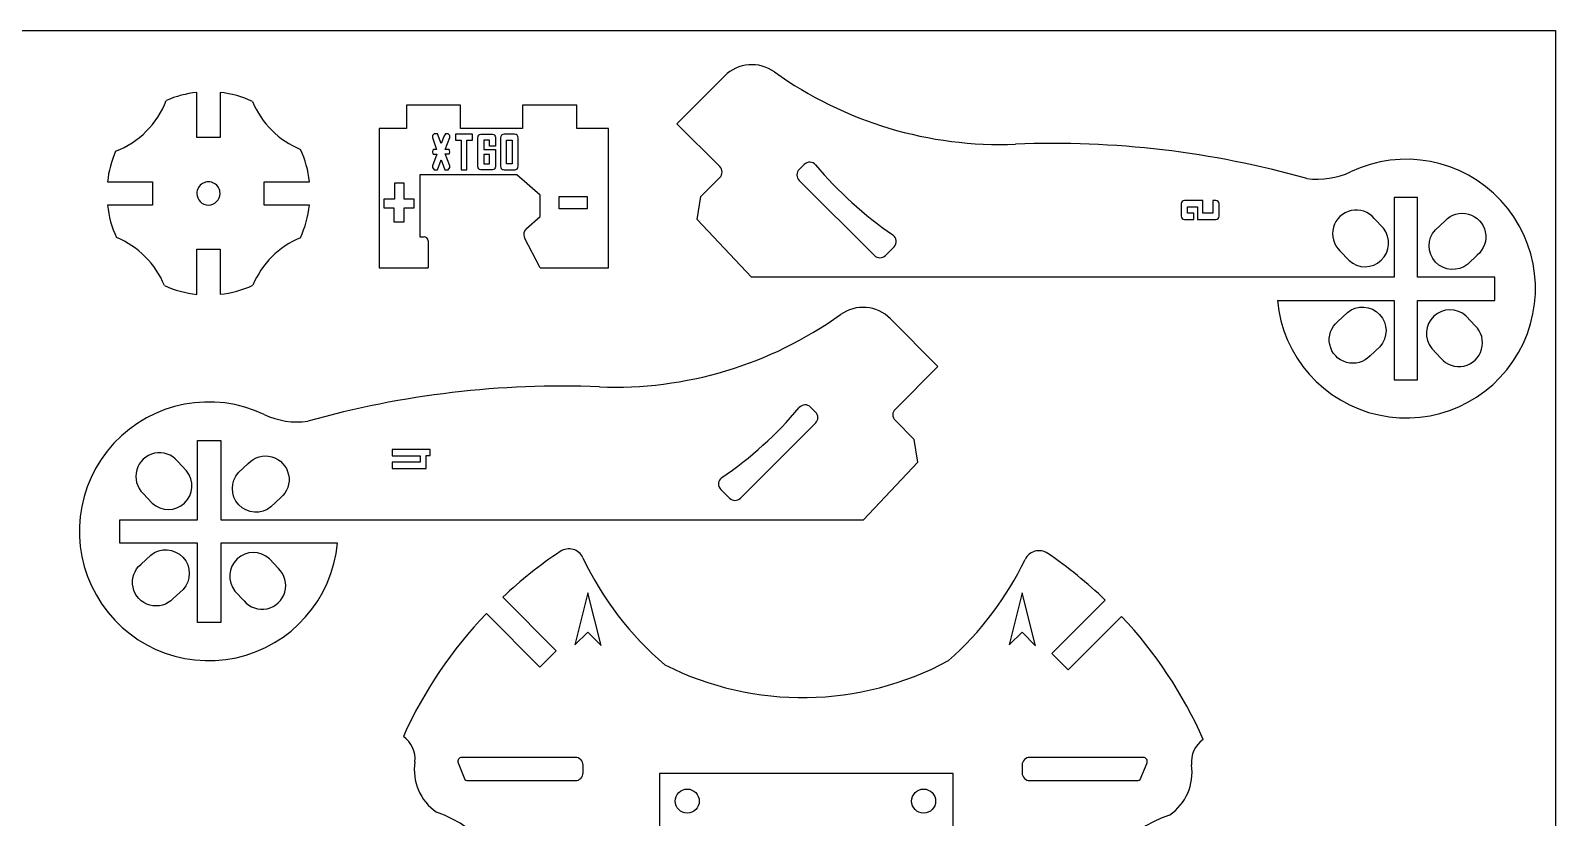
# Model space of a CAD drawing. Extents: x 463 to 764, y 462 to 762.
# Drawn here: x 566.6 to 763.4, y 660.2 to 761.7 of the extents above; entities that cross this region are included whole.
import ezdxf

# ---------------------------------------------------------------- set-up
doc = ezdxf.new("R2010")
doc.units = 0
doc.layers.get('0').update_dxf_attribs({"linetype": 'CONTINUOUS'})
doc.layers.add('Camada 1', color=7, linetype='CONTINUOUS')

msp = doc.modelspace()

# ---------------------------------------------------------------- linework, layer by layer
at = {"color": 1}
msp.add_lwpolyline([(463.46, 761.73), (763.36, 761.73), (763.36, 461.84), (463.46, 461.84)], close=True, dxfattribs=at)
at = {"color": 7}
for points in [[(655.53, 744.17), (649.99, 749.71), (656.13, 755.86)], [(588.05, 747.92), (588.05, 753.74)], [(591.05, 753.74), (591.05, 747.92)], [(615.09, 752.11), (615.09, 749.11)], [(622.09, 752.11), (615.09, 752.11)], [(622.09, 749.11), (622.09, 752.11)], [(630.09, 752.11), (630.09, 749.11)], [(637.09, 752.11), (630.09, 752.11)], [(637.09, 749.11), (637.09, 752.11)], [(591.05, 747.92), (588.05, 747.92)], [(615.09, 749.11), (611.59, 749.11)], [(611.59, 749.11), (611.59, 731.11)], [(630.09, 749.11), (622.09, 749.11)], [(641.19, 749.11), (637.09, 749.11)], [(641.19, 731.11), (641.19, 749.11)], [(665.78, 743.82), (666.42, 744.45)], [(576.53, 742.21), (582.35, 742.21), (582.35, 739.21), (576.53, 739.21)], [(596.76, 742.21), (602.58, 742.21)], [(596.76, 739.21), (596.76, 742.21)], [(630.59, 736.21), (632.34, 737.74), (632.34, 740.49), (629.34, 743.11), (616.84, 743.11), (616.84, 735.11), (617.38, 735.11)], [(659.6, 729.92), (652.61, 737.36), (653.07, 740.3), (655.53, 742.76)], [(675.48, 732.71), (665.78, 742.4)], [(755.54, 726.92), (755.54, 729.92), (745.54, 729.92), (745.54, 740.17), (742.54, 740.17), (742.54, 729.92), (659.6, 729.92)], [(602.58, 739.21), (596.76, 739.21)], [(617.88, 734.61), (617.88, 731.11)], [(632.34, 731.11), (630.35, 735)], [(588.05, 733.51), (591.05, 733.51)], [(588.05, 727.69), (588.05, 733.51)], [(591.05, 733.51), (591.05, 727.7)], [(678.01, 733.83), (676.89, 732.71)], [(611.59, 731.11), (617.88, 731.11)], [(632.34, 731.11), (641.19, 731.11)], [(727.47, 726.92), (742.54, 726.92), (742.54, 716.67), (745.54, 716.67), (745.54, 726.92)], [(745.54, 726.92), (755.54, 726.92)], [(683.68, 718.4), (677.54, 724.55)], [(678.14, 712.86), (683.68, 718.4)], [(667.89, 712.51), (667.25, 713.14)], [(658.19, 701.4), (667.89, 711.09)], [(680.6, 708.99), (678.14, 711.45)], [(588.13, 708.86), (591.13, 708.86)], [(588.13, 698.61), (588.13, 708.86)], [(591.13, 708.86), (591.13, 698.61)], [(681.06, 706.05), (680.6, 708.99)], [(674.07, 698.61), (681.06, 706.05)], [(655.66, 702.52), (656.78, 701.4)], [(578.13, 698.61), (588.13, 698.61)], [(578.13, 695.61), (578.13, 698.61)], [(591.13, 698.61), (674.07, 698.61)], [(588.13, 695.61), (578.13, 695.61)], [(588.13, 685.36), (588.13, 695.61)], [(591.13, 695.61), (591.13, 685.36)], [(625.41, 686.51), (632.3, 679.6), (634.42, 681.72), (627.53, 688.63)], [(705.25, 688.26), (698.36, 681.37), (700.48, 679.25), (707.37, 686.14)], [(591.13, 685.36), (588.13, 685.36)], [(621.78, 667.27), (622.65, 665.1)], [(636.89, 667.96), (622.24, 667.96)], [(710.19, 667.96), (695.54, 667.96)], [(709.77, 665.1), (710.65, 667.27)], [(637.89, 665.96), (637.89, 666.96)], [(694.54, 666.96), (694.54, 665.96)], [(623.17, 664.96), (636.89, 664.96)], [(695.54, 664.96), (709.26, 664.96)]]:
    msp.add_lwpolyline(points, dxfattribs=at)
at = {"color": 5}
for points in [[(620.61, 746.39), (620.08, 746.39), (620.69, 747.95), (620.69, 748.19), (620.47, 748.41), (620.31, 748.41), (620.13, 748.42), (619.95, 748.16), (619.58, 747.17), (619.11, 748.41), (618.68, 748.41), (618.47, 748.19), (618.47, 747.95), (618.99, 746.39), (618.57, 746.39)], [(624.31, 744.15), (624.31, 747.98)], [(624.69, 748.36), (626.21, 748.36)], [(626.59, 747.98), (626.59, 746.83), (625.83, 746.83), (625.83, 747.59), (625.07, 747.59), (625.07, 746.4), (626.59, 746.4), (626.59, 744.15), (626.59, 744.15)], [(627.24, 747.9), (627.24, 744.23)], [(629.06, 748.36), (627.69, 748.36)], [(629.52, 744.23), (629.52, 747.9)], [(618.53, 745.78), (619.01, 745.78), (618.47, 744.28), (618.47, 744.04), (618.68, 743.77), (619.11, 743.77), (619.58, 745.06), (620.05, 743.77), (620.47, 743.77), (620.69, 744.04), (620.69, 744.28), (620.08, 745.81), (620.59, 745.81), (620.59, 745.81)], [(618.48, 746.09), (618.48, 746.03)], [(626.21, 743.77), (624.69, 743.77)], [(627.69, 743.77), (629.14, 743.77)], [(715.06, 739.4), (715.06, 737.77)], [(717.87, 738.18), (717.87, 739.8), (715.47, 739.8)], [(715.47, 737.37), (716.69, 737.37), (716.69, 738.18), (715.88, 738.18), (715.88, 738.99), (717.15, 738.99), (717.15, 737.37), (719.55, 737.37)], [(719.55, 739.8), (719.14, 739.8), (719.14, 738.18), (717.87, 738.18)], [(719.95, 737.77), (719.95, 739.4)]]:
    msp.add_lwpolyline(points, dxfattribs=at)
for points in [[(622.89, 747.58), (623.63, 747.58), (623.63, 748.36), (621.42, 748.36), (621.42, 747.58), (622.15, 747.58), (622.15, 743.77), (622.89, 743.77), (622.89, 747.58)], [(629.06, 748.36), (629.06, 748.36)], [(628, 744.53), (628, 747.59), (628.76, 747.59), (628.76, 744.53), (628, 744.53)], [(625.83, 745.73), (625.07, 745.73), (625.07, 744.54), (625.83, 744.54), (625.83, 745.73)], [(614.81, 738.86), (616.11, 738.86), (616.11, 739.98), (614.81, 739.98), (614.81, 742.02), (613.54, 742.02), (613.54, 739.98), (612.19, 739.98), (612.19, 738.86), (613.49, 738.86), (613.49, 737.07), (614.81, 737.07), (614.81, 738.86)], [(634.8, 740.31), (638.41, 740.31), (638.41, 738.72), (634.8, 738.72), (634.8, 740.31)], [(613.89, 706.85), (616.85, 706.85), (616.85, 706.03), (613.27, 706.03), (613.27, 705.22), (617.66, 705.22), (617.66, 706.9), (618.17, 706.9), (618.17, 707.67), (613.27, 707.67), (613.27, 706.85)], [(638.49, 689.18), (636.81, 682.47), (638.49, 684.11), (640.22, 682.38), (638.49, 689.18)], [(694.55, 689.17), (692.88, 682.46), (694.55, 684.1), (696.28, 682.37), (694.55, 689.17)]]:
    msp.add_lwpolyline(points, close=True, dxfattribs=at)
at = {"color": 7}
msp.add_lwpolyline([(591.05, 740.71), (591.05, 740.71)], close=True, dxfattribs=at)
at = {"color": 7, "true_color": 0xffffff}
msp.add_lwpolyline([(606.2, 695.61), (591.13, 695.61)], dxfattribs=at)
at = {"color": 5, "linetype": 'Continuous'}
msp.add_lwpolyline([(647.75, 628.02), (685.63, 628.02), (685.63, 665.9), (647.75, 665.9)], close=True, dxfattribs=at)
at = {"color": 7, "linetype": 'Continuous', "true_color": 0xffffff}
for centre in [(651.33, 662.32), (681.83, 662.32)]:
    msp.add_circle(centre, 1.55, dxfattribs=at)
at = {"color": 7}
for points in [[(662.58, 756.39), (660.59, 757.81), (657.86, 757.59), (656.13, 755.86)], [(662.58, 756.39), (671.62, 749.91), (682.57, 746.63), (693.69, 747.07)], [(588.05, 753.74), (586.69, 753.6), (585.36, 753.25), (584.1, 752.7)], [(595.24, 752.59), (593.92, 753.2), (592.5, 753.59), (591.05, 753.74)], [(577.57, 746.16), (580.58, 747.31), (582.96, 749.69), (584.1, 752.7)], [(595.24, 752.59), (596.39, 749.78), (598.62, 747.55), (601.43, 746.4)], [(577.57, 746.16), (577.02, 744.91), (576.67, 743.58), (576.53, 742.21)], [(602.58, 742.21), (602.43, 743.66), (602.05, 745.08), (601.43, 746.4)], [(731.29, 742.64), (719.07, 746.08), (706.38, 747.58), (693.69, 747.07)], [(756.31, 739.8), (751.35, 745.14), (743.5, 746.64), (736.92, 743.5)], [(655.82, 743.47), (655.82, 743.73), (655.72, 743.99), (655.53, 744.17)], [(665.78, 743.82), (665.59, 743.63), (665.49, 743.38), (665.49, 743.11)], [(667.17, 744.75), (666.89, 744.76), (666.61, 744.65), (666.42, 744.45)], [(667.89, 744.39), (667.71, 744.6), (667.45, 744.73), (667.17, 744.75)], [(667.89, 744.39), (670.79, 740.94), (674.15, 737.9), (677.87, 735.36)], [(588.8, 742.01), (588.34, 741.75), (588.05, 741.25), (588.05, 740.71)], [(590.31, 742.01), (589.84, 742.28), (589.27, 742.28), (588.8, 742.01)], [(591.05, 740.71), (591.06, 741.25), (590.77, 741.75), (590.31, 742.01)], [(655.53, 742.76), (655.72, 742.95), (655.82, 743.2), (655.82, 743.47)], [(665.49, 743.11), (665.49, 742.85), (665.59, 742.59), (665.78, 742.4)], [(731.29, 742.64), (733.21, 742.38), (735.16, 742.68), (736.92, 743.5)], [(588.05, 740.71), (588.06, 739.89), (588.73, 739.21), (589.55, 739.21)], [(589.55, 739.21), (590.38, 739.21), (591.05, 739.89), (591.05, 740.71)], [(576.53, 739.21), (576.68, 737.76), (577.06, 736.35), (577.68, 735.03)], [(601.41, 734.99), (602.03, 736.32), (602.43, 737.75), (602.58, 739.21)], [(758.59, 720.18), (762.19, 726.52), (761.27, 734.46), (756.31, 739.8)], [(630.59, 736.21), (630.24, 735.9), (630.15, 735.41), (630.35, 735)], [(583.87, 728.83), (582.72, 731.64), (580.49, 733.87), (577.68, 735.03)], [(601.41, 734.99), (598.63, 733.84), (596.43, 731.64), (595.28, 728.86)], [(617.88, 734.61), (617.88, 734.89), (617.65, 735.11), (617.38, 735.11)], [(678.3, 734.63), (678.27, 734.93), (678.12, 735.2), (677.87, 735.36)], [(678.01, 733.83), (678.22, 734.04), (678.33, 734.33), (678.3, 734.63)], [(675.48, 732.71), (675.87, 732.32), (676.5, 732.32), (676.89, 732.71)], [(583.87, 728.83), (585.19, 728.22), (586.61, 727.84), (588.05, 727.69)], [(591.05, 727.7), (592.52, 727.85), (593.95, 728.24), (595.28, 728.86)], [(677.54, 724.55), (675.81, 726.28), (673.08, 726.5), (671.09, 725.08)], [(727.47, 726.92), (728.14, 719.66), (733.43, 713.67), (740.56, 712.13)], [(639.99, 715.76), (651.1, 715.32), (662.05, 718.6), (671.09, 725.08)], [(740.56, 712.13), (747.68, 710.59), (754.98, 713.85), (758.59, 720.18)], [(639.99, 715.76), (627.3, 716.27), (614.61, 714.77), (602.38, 711.33)], [(596.76, 712.19), (590.18, 715.33), (582.32, 713.82), (577.36, 708.49)], [(655.8, 704.05), (659.52, 706.59), (662.88, 709.63), (665.78, 713.08)], [(666.5, 713.43), (666.22, 713.42), (665.96, 713.29), (665.78, 713.08)], [(667.25, 713.14), (667.06, 713.34), (666.78, 713.45), (666.5, 713.43)], [(667.89, 711.09), (668.28, 711.48), (668.28, 712.12), (667.89, 712.51)], [(678.14, 712.86), (677.75, 712.47), (677.75, 711.84), (678.14, 711.45)], [(596.76, 712.19), (598.51, 711.37), (600.46, 711.06), (602.38, 711.33)], [(577.36, 708.49), (572.4, 703.15), (571.48, 695.21), (575.09, 688.87)], [(655.37, 703.32), (655.34, 703.02), (655.45, 702.73), (655.66, 702.52)], [(655.8, 704.05), (655.56, 703.89), (655.4, 703.62), (655.37, 703.32)], [(656.78, 701.4), (656.97, 701.21), (657.22, 701.11), (657.49, 701.11)], [(657.49, 701.11), (657.75, 701.11), (658.01, 701.21), (658.19, 701.4)], [(593.11, 680.82), (600.24, 682.36), (605.54, 688.35), (606.2, 695.61)], [(636.6, 694.79), (636.04, 694.94), (635.44, 694.85), (634.95, 694.52)], [(637.87, 693.71), (637.62, 694.24), (637.16, 694.63), (636.6, 694.79)], [(697.84, 694.28), (697.35, 694.61), (696.76, 694.71), (696.19, 694.55)], [(634.95, 694.52), (632.32, 692.77), (629.84, 690.8), (627.53, 688.63)], [(637.87, 693.71), (640.37, 688.4), (643.98, 683.69), (648.45, 679.89)], [(685.03, 680.44), (689.17, 684.09), (692.53, 688.52), (694.91, 693.49)], [(696.19, 694.55), (695.63, 694.4), (695.17, 694.01), (694.91, 693.49)], [(705.25, 688.26), (702.95, 690.48), (700.47, 692.49), (697.84, 694.28)], [(575.09, 688.87), (578.69, 682.54), (585.99, 679.28), (593.11, 680.82)], [(625.41, 686.51), (620.96, 681.88), (617.34, 676.52), (614.7, 670.67)], [(717.91, 670.27), (715.32, 676.12), (711.76, 681.49), (707.37, 686.14)], [(648.45, 679.89), (660, 674.08), (673.66, 674.29), (685.03, 680.44)], [(616.18, 667.38), (616.34, 668.66), (615.77, 669.93), (614.7, 670.67)], [(717.91, 670.27), (716.83, 669.54), (716.25, 668.28), (716.4, 666.99)], [(616.18, 667.38), (615.8, 664.86), (616.88, 662.35), (618.96, 660.89)], [(621.83, 667.74), (621.73, 667.6), (621.72, 667.43), (621.78, 667.27)], [(622.24, 667.96), (622.08, 667.96), (621.92, 667.88), (621.83, 667.74)], [(637.6, 667.67), (637.41, 667.85), (637.16, 667.96), (636.89, 667.96)], [(637.89, 666.96), (637.89, 667.22), (637.78, 667.48), (637.6, 667.67)], [(695.54, 667.96), (694.98, 667.96), (694.54, 667.51), (694.54, 666.96)], [(710.6, 667.74), (710.51, 667.88), (710.35, 667.96), (710.19, 667.96)], [(710.65, 667.27), (710.71, 667.43), (710.69, 667.6), (710.6, 667.74)], [(622.65, 665.1), (622.81, 665.01), (622.99, 664.96), (623.17, 664.96)], [(636.89, 664.96), (637.44, 664.96), (637.89, 665.41), (637.89, 665.96)], [(694.54, 665.96), (694.54, 665.41), (694.98, 664.96), (695.54, 664.96)], [(709.26, 664.96), (709.44, 664.96), (709.62, 665.01), (709.77, 665.1)], [(713.57, 660.52), (715.66, 661.97), (716.76, 664.47), (716.4, 666.99)], [(628.71, 647.39), (628.71, 653.52), (624.78, 658.96), (618.96, 660.89)], [(713.57, 660.52), (707.74, 658.64), (703.76, 653.23), (703.72, 647.1)]]:
    msp.add_open_spline(points, degree=3, dxfattribs=at)
at = {"color": 5}
for points in [[(624.31, 747.98), (624.31, 748.08), (624.35, 748.17), (624.42, 748.24)], [(624.42, 748.24), (624.49, 748.32), (624.58, 748.36), (624.69, 748.36)], [(626.21, 748.36), (626.32, 748.36), (626.41, 748.32), (626.48, 748.24)], [(626.48, 748.24), (626.55, 748.17), (626.59, 748.08), (626.59, 747.98)], [(627.37, 748.22), (627.28, 748.13), (627.24, 748.03), (627.24, 747.9)], [(627.69, 748.36), (627.56, 748.36), (627.46, 748.31), (627.37, 748.22)], [(629.39, 748.22), (629.3, 748.31), (629.19, 748.36), (629.06, 748.36)], [(629.52, 747.9), (629.52, 748.03), (629.47, 748.13), (629.39, 748.22)], [(618.57, 746.39), (618.51, 746.35), (618.49, 746.25), (618.48, 746.09)], [(618.48, 746.03), (618.48, 745.91), (618.5, 745.83), (618.53, 745.78)], [(620.59, 745.81), (620.66, 745.82), (620.69, 745.91), (620.69, 746.07)], [(620.69, 746.07), (620.69, 746.23), (620.66, 746.34), (620.61, 746.39)], [(624.42, 743.88), (624.35, 743.96), (624.31, 744.05), (624.31, 744.15)], [(624.69, 743.77), (624.58, 743.77), (624.49, 743.81), (624.42, 743.88)], [(626.48, 743.88), (626.41, 743.81), (626.32, 743.77), (626.21, 743.77)], [(626.59, 744.15), (626.59, 744.05), (626.55, 743.96), (626.48, 743.88)], [(627.24, 744.23), (627.24, 744.1), (627.27, 743.99), (627.34, 743.91)], [(627.34, 743.91), (627.41, 743.82), (627.53, 743.78), (627.69, 743.77)], [(629.14, 743.77), (629.25, 743.79), (629.34, 743.84), (629.41, 743.93)], [(629.41, 743.93), (629.48, 744.02), (629.52, 744.12), (629.52, 744.23)], [(715.18, 739.69), (715.1, 739.61), (715.06, 739.51), (715.06, 739.4)], [(715.47, 739.8), (715.36, 739.8), (715.26, 739.77), (715.18, 739.69)], [(719.83, 739.69), (719.75, 739.77), (719.66, 739.8), (719.55, 739.8)], [(719.95, 739.4), (719.95, 739.51), (719.91, 739.61), (719.83, 739.69)], [(715.06, 737.77), (715.06, 737.66), (715.1, 737.56), (715.18, 737.49)], [(715.18, 737.49), (715.26, 737.41), (715.36, 737.37), (715.47, 737.37)], [(719.55, 737.37), (719.66, 737.37), (719.75, 737.41), (719.83, 737.49)], [(719.83, 737.49), (719.91, 737.56), (719.95, 737.66), (719.95, 737.77)]]:
    msp.add_open_spline(points, degree=3, dxfattribs=at)
at = {"layer": 'Camada 1', "color": 7, "linetype": 'Continuous', "true_color": 0xffffff}
for points in [[(739.98, 737.48, 1.059281), (735.54, 733.31), (736.72, 732.07, 0.932765), (741.15, 736.23)], [(749.1, 737.2, -1.059281), (753.27, 732.76), (752.03, 731.59, -0.932765), (747.86, 736.03)], [(739.43, 719.75, -1.059281), (735.26, 724.19), (736.51, 725.36, -0.932765), (740.68, 720.93)], [(748.56, 719.47, 1.059281), (752.99, 723.64), (751.82, 724.89, 0.932765), (747.39, 720.72)], [(585.57, 706.17, 1.059281), (581.13, 702), (582.3, 700.76, 0.932765), (586.74, 704.92)], [(594.69, 705.89, -1.059281), (598.86, 701.45), (597.61, 700.28, -0.932765), (593.45, 704.72)], [(585.02, 688.44, -1.059281), (580.85, 692.88), (582.1, 694.05, -0.932765), (586.27, 689.61)], [(594.14, 688.16, 1.059281), (598.58, 692.33), (597.41, 693.57, 0.932765), (592.97, 689.41)]]:
    msp.add_lwpolyline(points, format="xyb", close=True, dxfattribs=at)

doc.saveas('drawing.dxf')
